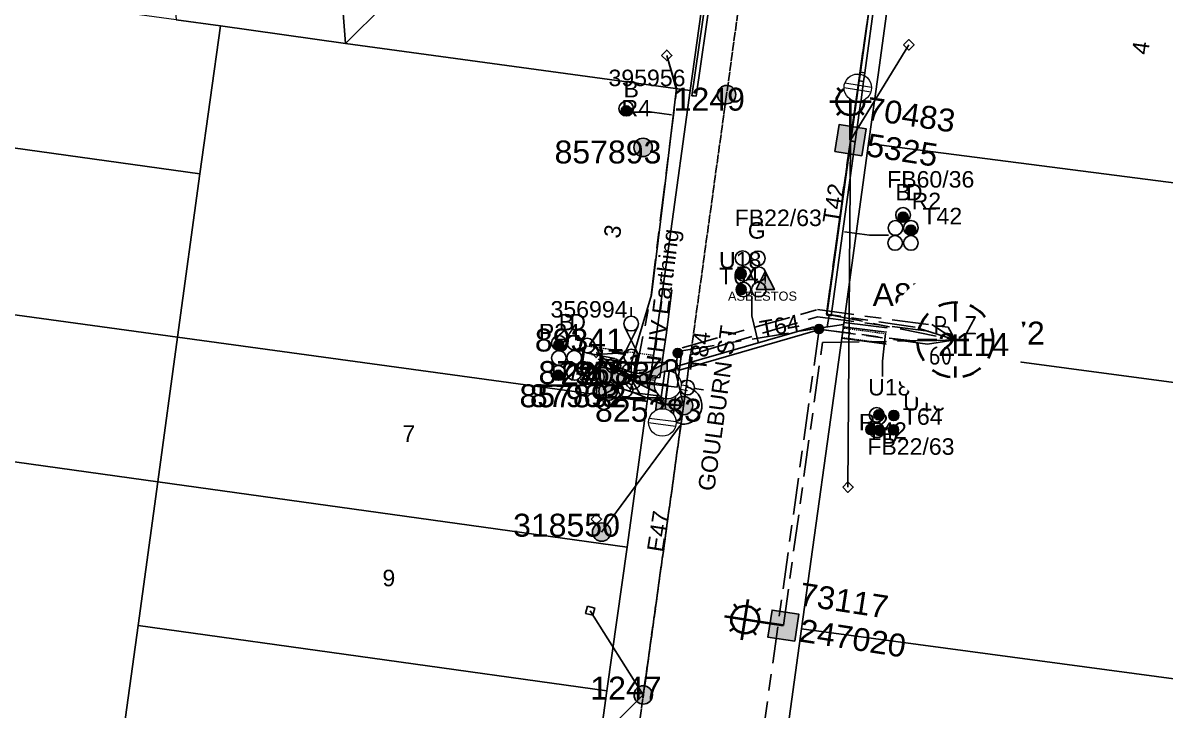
# Model space of a CAD drawing. Header units: metres. Extents: x 307881 to 309377, y 6244646 to 6245709.
# Drawn here: x 308529.6 to 308654.1, y 6245302 to 6245376.9 of the extents above; entities that cross this region are included whole.
import ezdxf
from ezdxf.enums import TextEntityAlignment as Align

# ---------------------------------------------------------------- set-up
doc = ezdxf.new("R2010")
doc.units = ezdxf.units.M
for name, pattern in [('Cable Exist OH', [1, 1, 0]), ('Cable Exist UG', [8.2, 4, -1.2, 1.8, -1.2]), ('Dash', [5, 3, -2]), ('HIDDEN', [0.375, 0.25, -0.125]), ('HIDDEN2', [0.1875, 0.125, -0.0625])]:
    doc.linetypes.add(name, pattern=pattern)
doc.layers.get('0').update_dxf_attribs({"color": 6})
for name, color, linetype in [('_User Miscellaneous7', 7, 'Continuous'), ('Duct_SP_EXT', 7, 'Continuous'), ('Equip_HV_EXT', 7, 'Continuous'), ('Equip_LV_EXT', 7, 'Continuous'), ('Equip_SL_EXT', 7, 'Continuous'), ('Equip_SP_SL_EXT', 7, 'Continuous'), ('Mains_HV_EXT', 7, 'Continuous'), ('Mains_LV_EXT', 7, 'Continuous'), ('Mains_SL_EXT', 7, 'Continuous'), ('Services_SP_EXT', 7, 'Continuous'), ('Sub_SP_EXT', 7, 'Continuous'), ('SupportsOH_SP_TR_HV_LV_SL_EXT', 7, 'Continuous'), ('SupportsUG_SP_LV_EXT', 7, 'Continuous'), ('SupportsUG_SP_LV_SL_EXT', 7, 'Continuous'), ('Trench_SP_EXT', 7, 'Continuous')]:
    doc.layers.add(name, color=color, linetype=linetype)
for name, color, linetype, lineweight in [('Cadastre Buildings_SP_EXT', 9, 'Continuous', 5), ('Cadastre Land Parcels_SP_EXT', 9, 'Continuous', 5), ('Cadastre Other Property_SP_EXT', 9, 'HIDDEN', 5), ('Cadastre Roads_SP_EXT', 9, 'Continuous', 5)]:
    doc.layers.add(name, color=color, linetype=linetype, lineweight=lineweight)
doc.styles.add('COLUMN_LABEL', font='arial.ttf')
doc.styles.add('iecARIAL', font='arial.ttf', dxfattribs={"height": 2})
doc.styles.add('iecNAME', font='times.ttf')
doc.styles.add('IESYMBOL1', font='isocp.shx')
doc.styles.add('POLE_LABEL', font='arial.ttf')
doc.styles.add('SLCP_LABEL', font='arial.ttf', dxfattribs={"height": 3.5})
doc.styles.get("Standard").update_dxf_attribs({"font": 'arial.ttf'})
doc.styles.add('SWITCH_LABEL', font='arial.ttf', dxfattribs={"height": 2.5})
doc.linetypes.add('Cable E UG', pattern='A,6,-0.5,["E",Standard,S=1.7,R=0,X=0.5,Y=-1],-2.9', length=9.4)

# ---------------------------------------------------------------- blocks, each defined once
blk = doc.blocks.new('SUB_PADMOUNT_EXT')
for points in [[(0, 0), (-3.84, 1.92), (-3.84, -1.92)], [(0, 0), (3.84, 1.92), (3.84, -1.92)]]:
    blk.add_hatch(color=256).paths.add_polyline_path(points)
for p, q in [((3.84, 1.92), (-3.84, -1.92)), ((-3.84, 1.92), (3.84, -1.92))]:
    blk.add_line(p, q)
blk.add_lwpolyline([(-3.84, -1.92), (3.84, -1.92), (3.84, 1.92), (-3.84, 1.92)], close=True)
for tag, height, flags, p in [('ASSET_NUM', 2.5, 8, (2, 2)), ('STREET_CODE', 0.2, 9, (1.5, 0)), ('CONSTRUCTED_VOLTAGE', 0.2, 9, (1.5, -0.2)), ('OPERATING_VOLTAGE', 0.2, 9, (1.5, -0.6)), ('ORIENTATION', 0.2, 9, (1.5, -0.8)), ('OWNED_BY', 0.2, 9, (1.5, -1)), ('OPERATED_BY', 0.2, 9, (1.5, -1.2)), ('NO_PHASES', 0.2, 9, (1.5, -0.4)), ('SECONDARY_VOLTAGE', 0.2, 9, (1.5, -1.6)), ('STATE', 0.2, 9, (1.5, -1.8)), ('SUBSTATION_TYPE', 0.2, 9, (1.5, -2.2)), ('MAINTAINED_BY', 0.2, 9, (1.5, -1.4)), ('PARENT', 0.2, 9, (1.5, -2)), ('USAGE', 0.2, 9, (1.5, -2.4)), ('STREETNAME', 0.2, 9, (1.5, -3)), ('SUBURB', 0.2, 9, (1.5, -3.2)), ('Z', 0.2, 1, (1.5, -3.6)), ('LEGEND', 0.2, 9, (1.5, -2.6)), ('LOCATION', 0.2, 9, (1.5, -2.8)), ('NOTES', 0.2, 9, (1.5, -3.4))]:
    blk.add_attdef(tag, text='', height=height, dxfattribs=dict(flags=flags)).set_placement(p, align=Align.MIDDLE_LEFT)
blk = doc.blocks.new('COLUMN_EXT')
blk.add_hatch(color=256).paths.add_polyline_path([(-1.49, 1.48), (-1.49, -1.49), (1.48, -1.49), (1.48, 1.48)])
blk.add_lwpolyline([(-1.49, -1.49), (1.48, -1.49), (1.48, 1.48), (-1.49, 1.48)], close=True)
for tag, height, style, flags, p in [('ASSET_NUM', 2.5, 'COLUMN_LABEL', 8, (2, 2)), ('STRUCTURE_PLANT_NUMBER', 0.2, 'POLE_LABEL', 9, (1.81, 0.03)), ('STREET_CODE', 0.2, 'COLUMN_LABEL', 9, (1.81, -0.2))]:
    blk.add_attdef(tag, text='', height=height, dxfattribs=dict(style=style, flags=flags)).set_placement(p, align=Align.MIDDLE_LEFT)
at = {"flags": 9}
for tag, p in [('COLUMN_TYPE', (1.81, -0.4)), ('OWNED_BY', (1.81, -0.6)), ('STATE', (1.81, -0.8)), ('USAGE', (1.81, -1)), ('LEGEND', (1.81, -1.2)), ('STREETNAME', (1.81, -1.6)), ('SUBURB', (1.81, -1.8)), ('LOCATION', (1.81, -1.4)), ('NOTES', (1.81, -2))]:
    blk.add_attdef(tag, text='', height=0.2, dxfattribs=at).set_placement(p, align=Align.MIDDLE_LEFT)
at = {"flags": 1}
blk.add_attdef('Z', (1.81, -2.35), '', height=0.2, dxfattribs=at)
blk = doc.blocks.new('PILLAR_EXT')
blk.add_hatch(color=256).paths.add_polyline_path([(-2.475, 0.99), (-2.475, -0.99), (2.475, -0.99), (2.475, 0.99)])
blk.add_lwpolyline([(-2.475, -0.99), (2.475, -0.99), (2.475, 0.99), (-2.475, 0.99)], close=True)
at = {"style": 'iecARIAL', "flags": 8}
blk.add_attdef('ASSET_NUM', (1.5, 3.5), '', height=2.5, dxfattribs=at)
for tag, p, flags in [('OWNED_BY', (0, -0.2), 9), ('STATE', (0, -0.4), 9), ('SUPPORT_TYPE', (0, -0.6), 9), ('USAGE', (0, -0.8), 9), ('LEGEND', (0, -1), 9), ('LOCATION', (0, -1.2), 9), ('NOTES', (0, -1.4), 9), ('STREETNAME', (0, -1.8), 9), ('SUBURB', (0, -2), 1), ('PARENT', (0, -1.6), 9)]:
    blk.add_attdef(tag, p, '', height=0.2, dxfattribs=dict(flags=flags))
blk = doc.blocks.new('DUCT_EXT')
blk.add_circle((0, 0.8), 0.8)
at = {"flags": 1}
blk.add_attdef('Z', (0, 0), '', height=0.2, dxfattribs=at)
at = {"flags": 9}
for tag, p in [('DUCT_CODE', (0, 0)), ('XSECT_TYPE', (0, -0.2)), ('STATE', (0, -0.6)), ('FB_REFERENCE', (0, -0.4)), ('NOTES', (0, -0.8))]:
    blk.add_attdef(tag, text='', height=0.2, dxfattribs=at).set_placement(p, align=Align.MIDDLE_LEFT)
blk = doc.blocks.new('SL_LANTERN_EXT')
at = {"lineweight": 40}
for p, q in [((0, 1.97), (0, 6.47)), ((-1.46, 5.68), (-1.06, 5.28)), ((1.46, 5.68), (1.06, 5.28)), ((-2.25, 4.22), (2.25, 4.22)), ((-1.46, 2.76), (-1.06, 3.16)), ((0, 0), (0, 2.72)), ((1.46, 2.76), (1.06, 3.16))]:
    blk.add_line(p, q, dxfattribs=at)
blk.add_circle((0, 4.22), 1.5, dxfattribs=at)
at = {"color": 7, "style": 'iecARIAL', "flags": 8}
blk.add_attdef('ASSET_NUM', (1.5, 1.5), '', height=2.5, dxfattribs=at)
for tag, p, height, flags in [('CONSTRUCTED_VOLTAGE', (0.98, -0.65), 0.2, 9), ('CONTROL_TYPE', (0.98, -0.85), 0.2, 9), ('LANTERN_PURPOSE', (0.98, -1.05), 0.2, 9), ('LANTERN_TYPE', (0.98, -1.25), 0.2, 9), ('LNUMBER', (2.18, -3.25), 2.5, 8), ('OPERATING_VOLTAGE', (0.98, -1.65), 0.2, 9), ('ORIENTATION', (0.98, -1.85), 0.2, 9), ('OWNED_BY', (0.98, -2.05), 0.2, 9), ('STATE', (0.98, -2.25), 0.2, 9), ('NO_PHASES', (0.98, -1.45), 0.2, 9), ('USAGE', (0.98, -2.45), 0.2, 9), ('CEXIST', (0.98, -2.65), 0.2, 9), ('CNEW', (0.98, -2.85), 0.2, 9), ('CNUMBER', (0.98, -3.05), 0.2, 9), ('CREMOVE', (0.98, -3.25), 0.2, 9), ('CREPLACE', (0.98, -3.45), 0.2, 9), ('LKINGHEIGHT', (0.98, -3.65), 0.2, 9), ('LBRACKET', (0.98, -3.85), 0.2, 9), ('LBRACKETVOCAB', (0.98, -4.05), 0.2, 9), ('LCATEGORY', (0.98, -4.25), 0.2, 9), ('LCHARGE1', (0.98, -4.45), 0.2, 9), ('LCHARGE1PERCENT', (0.98, -4.65), 0.2, 9), ('LCHARGE2', (0.98, -4.85), 0.2, 9), ('LCHARGE2PERCENT', (0.98, -5.05), 0.2, 9), ('LCHARGE3', (0.98, -5.25), 0.2, 9), ('LCHARGE3PERCENT', (0.98, -5.45), 0.2, 9), ('LEXIST', (0.98, -5.65), 0.2, 9), ('LLAMP', (0.98, -5.85), 0.2, 9), ('LLAMPVOCAB', (0.98, -6.05), 0.2, 9), ('LMAST', (0.98, -6.25), 0.2, 9), ('LMASTVOCAB', (0.98, -6.45), 0.2, 9), ('LNEW', (0.98, -6.65), 0.2, 9), ('LANTNUMBER', (0.98, -6.85), 0.2, 9), ('LOUTREACH', (0.98, -7.25), 0.2, 9), ('LOUTREACHVOCAB', (0.98, -7.45), 0.2, 9), ('LRATECODE', (0.98, -7.65), 0.2, 9), ('LREMOVE', (0.98, -7.85), 0.2, 9), ('LREPLACE', (0.98, -8.05), 0.2, 9), ('LTYPE', (0.98, -8.25), 0.2, 9), ('LTYPEVOCAB', (0.98, -8.45), 0.2, 9), ('LEGEND', (0.98, -8.65), 0.2, 9), ('LOCATION', (0.98, -8.85), 0.2, 9), ('STREETNAME', (0.98, -9.25), 0.2, 9), ('SUBURB', (0.98, -9.45), 0.2, 1), ('NOTES', (0.98, -9.05), 0.2, 9)]:
    blk.add_attdef(tag, p, '', height=height, dxfattribs=dict(flags=flags))
blk = doc.blocks.new('CCP_EXT')
at = {"flags": 9}
for tag, p in [('STATE', (0, -1.8)), ('LEGEND', (0, -1.4)), ('LIFE_SUPPORT', (0, -1.6)), ('NOTES', (0, -2))]:
    blk.add_attdef(tag, text='', height=0.2, dxfattribs=at).set_placement(p, align=Align.MIDDLE_LEFT)
blk.add_wipeout([(0, 0.57), (0.57, 0), (0, -0.57), (-0.57, 0)])
blk.add_lwpolyline([(-0.57, 0), (0, 0.57), (0.57, 0), (0, -0.57), (-0.57, 0)])
at = {"flags": 1}
blk.add_attdef('Z', (0, 0), '', height=0.2, dxfattribs=at)
at = {"flags": 9}
for tag, p in [('CCP_TYPE', (0, 0)), ('CONSTRUCTED_VOLTAGE', (0, -0.2)), ('OPERATING_VOLTAGE', (0, -0.6)), ('ORIENTATION', (0, -0.8)), ('OWNED_BY', (0, -1)), ('NO_PHASES', (0, -0.4)), ('USAGE', (0, -1.2))]:
    blk.add_attdef(tag, text='', height=0.2, dxfattribs=at).set_placement(p, align=Align.MIDDLE_LEFT)
blk = doc.blocks.new('POLE_EXT')
blk.add_hatch(color=256).paths.add_polyline_path([(-1, 0, 1), (1, 0, 1)])
blk.add_lwpolyline([(-1, 0, 1), (1, 0, 1)], format="xyb", close=True)
for tag, height, flags, p in [('pNumber', 2.5, 8, (-17.84, 2.07)), ('OWNED_BY', 0.2, 9, (1.35, -0.4)), ('SPECIAL_USE', 0.2, 9, (1.35, -0.8)), ('STATE', 0.2, 9, (1.35, -1)), ('PARENT', 0.2, 9, (1.35, -0.6)), ('USAGE', 0.2, 9, (1.35, -1.2)), ('cLV', 0.2, 9, (1.35, -1.4)), ('hDepth', 0.2, 9, (1.35, -1.6)), ('hDia', 0.2, 9, (1.35, -1.8)), ('cHV', 0.2, 9, (1.35, -2)), ('LBRACKET', 0.2, 9, (1.35, -2.2)), ('LExisting', 0.2, 9, (1.35, -2.4)), ('cLinedev', 0.2, 9, (1.35, -3.4)), ('pExisting', 0.2, 9, (1.35, -3.8)), ('LANTNUMBER', 0.2, 9, (1.35, -2.6)), ('LOther', 0.2, 9, (1.35, -2.8)), ('LRemove', 0.2, 9, (1.35, -3)), ('LEGEND', 0.2, 9, (1.35, -3.2)), ('LOCATION', 0.2, 9, (1.35, -3.6)), ('pFooting', 0.2, 9, (1.35, -4.4)), ('pNew', 0.2, 9, (1.35, -4.6)), ('pRelocate', 0.2, 9, (1.35, -5)), ('PFNUMBER', 0.2, 9, (1.35, -4)), ('NEWPFNUMBER', 0.2, 9, (1.35, -4.2)), ('pRemove', 0.2, 9, (1.35, -5.2)), ('pReplace', 0.2, 9, (1.35, -5.4)), ('pStay', 0.2, 9, (1.35, -5.6)), ('pType', 0.2, 9, (1.35, -5.8)), ('cspan', 0.2, 9, (1.35, -6)), ('STREETNAME', 0.2, 9, (1.35, -6.2)), ('SUBURB', 0.2, 9, (1.35, -6.4)), ('OPERATED_BY', 0.2, 9, (1.36, -7.01)), ('NOTES', 0.2, 9, (1.35, -6.6)), ('MAINTAINED_BY', 0.2, 9, (1.36, -6.81))]:
    blk.add_attdef(tag, text='', height=height, dxfattribs=dict(flags=flags)).set_placement(p, align=Align.MIDDLE_LEFT)
at = {"style": 'POLE_LABEL'}
for tag, height, flags, p in [('ASSET_NUM', 2.5, 8, (2, 2)), ('STRUCTURE_PLANT_NUMBER', 0.2, 9, (1.35, 0.03)), ('STREET_CODE', 0.2, 9, (1.35, -0.2))]:
    blk.add_attdef(tag, text='', height=height, dxfattribs=dict(at, flags=flags)).set_placement(p, align=Align.MIDDLE_LEFT)
at = {"flags": 1}
blk.add_attdef('Z', (1.35, -7.33), '', height=0.2, dxfattribs=at)
blk = doc.blocks.new('WARNING_FEATURE_EXT')
h = blk.add_hatch(color=2)
h.dxf.hatch_style = 1
h.paths.add_polyline_path([(0, 1.99), (-0.99, 0), (1, 0)])
at = {"color": 18, "true_color": 0x000000}
blk.add_lwpolyline([(-0.99, 0), (0, 1.99), (1, 0)], close=True, dxfattribs=at)
at = {"color": 18, "true_color": 0x000000, "insert": (0, 0.87), "char_height": 1.5, "attachment_point": 5, "line_spacing_factor": 1.5, "style": 'iecNAME'}
blk.add_mtext_dynamic_manual_height_columns('!', width=1.5, gutter_width=4, heights=[0], dxfattribs=at)
at = {"color": 2, "flags": 1}
for tag, p in [('STATE', (1.19, 2.01)), ('HAZMAT_ID', (1.19, 0.72))]:
    blk.add_attdef(tag, p, '', height=0.8, dxfattribs=at)
at = {"color": 2}
blk.add_attdef('WARNING_TYPE', text='', height=1, dxfattribs=at).set_placement((-4.07, -1.22), (4.88, -1.22), align=Align.ALIGNED)
at = {"color": 2, "flags": 1}
blk.add_attdef('WARNING_DESC', text='', height=0.8, dxfattribs=at).set_placement((1.19, -0.56), align=Align.MIDDLE_CENTER)
blk = doc.blocks.new('LV_UG_LINKS_CLOSED_EXT')
blk.add_wipeout([(-1.06, 1.06), (-1.18, 0.92), (-1.29, 0.76), (-1.37, 0.59), (-1.43, 0.42), (-1.48, 0.23), (-1.49, 0.05), (-1.49, -0.14), (-1.46, -0.33), (-1.41, -0.51), (-1.33, -0.68), (-1.24, -0.84), (-1.12, -0.99), (-0.99, -1.12), (-0.84, -1.24), (-0.68, -1.33), (-0.51, -1.41), (-0.33, -1.46), (-0.14, -1.49), (0.05, -1.49), (0.23, -1.48), (0.42, -1.43), (0.59, -1.37), (0.76, -1.29), (0.92, -1.18), (1.06, -1.06), (1.18, -0.92), (1.29, -0.76), (1.37, -0.59), (1.43, -0.42), (1.48, -0.23), (1.49, -0.05), (1.49, 0.14), (1.46, 0.33), (1.41, 0.51), (1.33, 0.68), (1.24, 0.84), (1.12, 0.99), (0.99, 1.12), (0.84, 1.24), (0.68, 1.33), (0.51, 1.41), (0.33, 1.46), (0.14, 1.49), (-0.05, 1.49), (-0.23, 1.48), (-0.42, 1.43), (-0.59, 1.37), (-0.76, 1.29), (-0.92, 1.18)])
at = {"lineweight": 20}
for p, q in [((-0.25, -1.48), (-0.25, 1.48)), ((0.25, -1.48), (0.25, 1.48))]:
    blk.add_line(p, q, dxfattribs=at)
blk.add_circle((0, 0), 1.5, dxfattribs=at)
at = {"flags": 9}
for tag, p in [('ACTUAL_STATUS', (0, 0)), ('CONSTRUCTED_VOLTAGE', (0, -0.2)), ('OPERATING_VOLTAGE', (0, -0.6)), ('ORIENTATION', (0, -0.8)), ('STATE', (0, -1)), ('SWITCH_TYPE', (0, -1.2)), ('NO_PHASES', (0, -0.4)), ('USAGE', (0, -1.4)), ('NOTES', (0, -1.6))]:
    blk.add_attdef(tag, text='', height=0.2, dxfattribs=at).set_placement(p, align=Align.MIDDLE_LEFT)
at = {"flags": 1}
blk.add_attdef('Z', (0, 0), '', height=0.2, dxfattribs=at)
blk = doc.blocks.new('LV_UG_DFUSE_CLOSED_EXT')
for points in [[(1, 0), (0, 0)], [(5.04, 0.73), (2.16, -0.72)], [(5.05, -0.71), (2.16, 0.72)], [(6.2, 0.01), (7.2, 0.01)]]:
    blk.add_lwpolyline(points)
for centre in [(1.8, 0), (5.4, 0.01)]:
    blk.add_circle(centre, 0.8)
at = {"flags": 9}
for tag, p in [('ACTUAL_STATUS', (0, 0)), ('CONSTRUCTED_VOLTAGE', (0, -0.2)), ('OPERATING_VOLTAGE', (0, -0.6)), ('ORIENTATION', (0, -0.8)), ('STATE', (0, -1)), ('SWITCH_TYPE', (0, -1.2)), ('NO_PHASES', (0, -0.4)), ('USAGE', (0, -1.4)), ('NOTES', (0, -1.6))]:
    blk.add_attdef(tag, text='', height=0.2, dxfattribs=at).set_placement(p, align=Align.MIDDLE_LEFT)
at = {"flags": 1}
blk.add_attdef('Z', (0, 0), '', height=0.2, dxfattribs=at)
blk = doc.blocks.new('LV_UG_LINKS_OPEN_EXT')
at = {"lineweight": 20}
for p, q in [((-0.25, 1.47), (-0.25, 2.22)), ((0.25, 1.47), (0.25, 2.22)), ((-0.25, -1.47), (-0.25, -2.22)), ((0.25, -1.47), (0.25, -2.22))]:
    blk.add_line(p, q, dxfattribs=at)
at = {"flags": 9}
for tag, p in [('ACTUAL_STATUS', (0, 0)), ('CONSTRUCTED_VOLTAGE', (0, -0.2)), ('OPERATING_VOLTAGE', (0, -0.6)), ('ORIENTATION', (0, -0.8)), ('STATE', (0, -1)), ('SWITCH_TYPE', (0, -1.2)), ('NO_PHASES', (0, -0.4)), ('USAGE', (0, -1.4)), ('NOTES', (0, -1.6))]:
    blk.add_attdef(tag, text='', height=0.2, dxfattribs=at).set_placement(p, align=Align.MIDDLE_LEFT)
at = {"flags": 1}
blk.add_attdef('Z', (0, 0), '', height=0.2, dxfattribs=at)
blk.add_wipeout([(-0.25, 1.47), (-0.43, 1.43), (-0.61, 1.36), (-0.77, 1.28), (-0.93, 1.17), (-1.07, 1.05), (-1.19, 0.9), (-1.29, 0.75), (-1.38, 0.58), (-1.44, 0.4), (-1.48, 0.22), (-1.49, 0.03), (-1.49, -0.16), (-1.45, -0.34), (-1.4, -0.52), (-1.32, -0.69), (-1.23, -0.85), (-1.11, -1), (-0.98, -1.13), (-0.83, -1.24), (-0.66, -1.34), (-0.49, -1.41), (-0.31, -1.46), (-0.13, -1.49), (0.06, -1.49), (0.25, -1.47), (0.43, -1.43), (0.61, -1.36), (0.77, -1.28), (0.93, -1.17), (1.07, -1.05), (1.19, -0.9), (1.29, -0.75), (1.38, -0.58), (1.44, -0.4), (1.48, -0.22), (1.49, -0.03), (1.49, 0.16), (1.45, 0.34), (1.4, 0.52), (1.32, 0.69), (1.23, 0.85), (1.11, 1), (0.98, 1.13), (0.83, 1.24), (0.66, 1.34), (0.49, 1.41), (0.31, 1.46), (0.13, 1.49), (-0.06, 1.49)])
at = {"lineweight": 20}
blk.add_lwpolyline([(0, -1.49, 1), (0, 1.49, 1)], format="xyb", close=True, dxfattribs=at)
blk = doc.blocks.new('SWG_HOLEC_SU_EXT')
blk.add_line((1.8, -2), (5.8, -2))
for points in [[(1, 0), (0, 0)], [(6.6, 0), (7.6, 0)]]:
    blk.add_lwpolyline(points)
for points in [[(1.8, -0.8, 1), (1.8, 0.8, 1)], [(5.8, -0.8, 1), (5.8, 0.8, 1)]]:
    blk.add_lwpolyline(points, format="xyb", close=True)
at = {"style": 'SWITCH_LABEL', "flags": 8}
blk.add_attdef('ASSET_NUM', text='', height=2.5, rotation=179.9544, dxfattribs=at).set_placement((-2.4, 0), align=Align.MIDDLE_LEFT)
at = {"flags": 1}
blk.add_attdef('Z', (0, 0), '', height=0.2, dxfattribs=at)
at = {"flags": 9}
for tag, p in [('ACTUAL_STATUS', (0, -0.4)), ('CONSTRUCTED_VOLTAGE', (0, -0.6)), ('OPERATING_VOLTAGE', (0, -1)), ('ORIENTATION', (0, -1.2)), ('NO_PHASES', (0, -0.8)), ('OWNED_BY', (0, -1.4)), ('STATE', (0, -1.8)), ('SWITCH_TYPE', (0, -2)), ('PARENT', (0, -1.6)), ('USAGE', (0, -2.2)), ('LOCATION', (0, -2.4)), ('STREETNAME', (0, -2.6)), ('SUBURB', (0, -2.8)), ('NOTES', (0, -3))]:
    blk.add_attdef(tag, text='', height=0.2, dxfattribs=at).set_placement(p, align=Align.MIDDLE_LEFT)
at = {"style": 'SWITCH_LABEL', "flags": 9}
blk.add_attdef('STREET_CODE', text='', height=0.2, dxfattribs=at).set_placement((0, -0.2), align=Align.MIDDLE_LEFT)
blk = doc.blocks.new('CABLE_LARGE_EXT')
h = blk.add_hatch(color=256)
edge = h.paths.add_edge_path()
edge.add_arc((0, 0.55), 0.55, 0, 360)
blk.add_circle((0, 0.55), 0.55)
at = {"flags": 1}
blk.add_attdef('Z', (0, 0), '', height=0.2, dxfattribs=at)
at = {"flags": 9}
for tag, p in [('COND_CODE', (0, 0)), ('STATE', (0, -0.4)), ('XSECT_SIZE', (0, -0.6)), ('FB_REFERENCE', (0, -0.2)), ('NOTES', (0, -0.8))]:
    blk.add_attdef(tag, text='', height=0.2, dxfattribs=at).set_placement(p, align=Align.MIDDLE_LEFT)
blk = doc.blocks.new('SLCP_ZELL_EXT')
blk.add_wipeout([(-0.24, 7.5), (-0.71, 7.47), (-1.17, 7.41), (-1.64, 7.32), (-2.09, 7.21), (-2.54, 7.06), (-2.98, 6.89), (-3.41, 6.69), (-3.82, 6.46), (-4.22, 6.21), (-4.6, 5.93), (-4.96, 5.63), (-5.31, 5.31), (-5.63, 4.96), (-5.93, 4.6), (-6.21, 4.22), (-6.46, 3.82), (-6.69, 3.41), (-6.89, 2.98), (-7.06, 2.54), (-7.21, 2.09), (-7.32, 1.64), (-7.41, 1.17), (-7.47, 0.71), (-7.5, 0.24), (-7.5, -0.24), (-7.47, -0.71), (-7.41, -1.17), (-7.32, -1.64), (-7.21, -2.09), (-7.06, -2.54), (-6.89, -2.98), (-6.69, -3.41), (-6.46, -3.82), (-6.21, -4.22), (-5.93, -4.6), (-5.63, -4.96), (-5.31, -5.31), (-4.96, -5.63), (-4.6, -5.93), (-4.22, -6.21), (-3.82, -6.46), (-3.41, -6.69), (-2.98, -6.89), (-2.54, -7.06), (-2.09, -7.21), (-1.64, -7.32), (-1.17, -7.41), (-0.71, -7.47), (-0.24, -7.5), (0.24, -7.5), (0.71, -7.47), (1.17, -7.41), (1.64, -7.32), (2.09, -7.21), (2.54, -7.06), (2.98, -6.89), (3.41, -6.69), (3.82, -6.46), (4.22, -6.21), (4.6, -5.93), (4.96, -5.63), (5.31, -5.31), (5.63, -4.96), (5.93, -4.6), (6.21, -4.22), (6.46, -3.82), (6.69, -3.41), (6.89, -2.98), (7.06, -2.54), (7.21, -2.09), (7.32, -1.64), (7.41, -1.17), (7.47, -0.71), (7.5, -0.24), (7.5, 0.24), (7.47, 0.71), (7.41, 1.17), (7.32, 1.64), (7.21, 2.09), (7.06, 2.54), (6.89, 2.98), (6.69, 3.41), (6.46, 3.82), (6.21, 4.22), (5.93, 4.6), (5.63, 4.96), (5.31, 5.31), (4.96, 5.63), (4.6, 5.93), (4.22, 6.21), (3.82, 6.46), (3.41, 6.69), (2.98, 6.89), (2.54, 7.06), (2.09, 7.21), (1.64, 7.32), (1.17, 7.41), (0.71, 7.47), (0.24, 7.5)])
at = {"linetype": 'Dash', "lineweight": 40, "ltscale": 0.7}
for p, q in [((0, 4.11), (0, -4.11)), ((-4.11, 0), (4.11, 0))]:
    blk.add_line(p, q, dxfattribs=at)
blk.add_circle((0, 0), 4.11, dxfattribs=at)
at = {"lineweight": 40, "style": 'IESYMBOL1'}
for s, p in [('P', (-1.6, 0)), ('Z', (1.7, 0)), ('60', (-1.61, -3.31))]:
    blk.add_text(s, height=2, dxfattribs=at).set_placement(p, align=Align.BOTTOM_CENTER)
at = {"style": 'SLCP_LABEL'}
for tag, height, flags, p in [('ASSET_NUM', 2.5, 8, (2, 2)), ('STREET_CODE', 0.2, 9, (0, -0.2))]:
    blk.add_attdef(tag, text='', height=height, dxfattribs=dict(at, flags=flags)).set_placement(p, align=Align.MIDDLE_LEFT)
at = {"flags": 1}
blk.add_attdef('Z', (0, 0), '', height=0.2, dxfattribs=at)
at = {"flags": 9}
for tag, p in [('CONSTRUCTED_VOLTAGE', (0, -0.4)), ('CONTROL_TYPE', (0, -0.6)), ('OPERATING_VOLTAGE', (0, -1)), ('ORIENTATION', (0, -1.2)), ('NO_PHASES', (0, -0.8)), ('OWNED_BY', (0, -1.4)), ('STATE', (0, -2)), ('USAGE', (0, -1.6)), ('LOCATION', (0, -1.8)), ('NOTES', (0, -2.2))]:
    blk.add_attdef(tag, text='', height=0.2, dxfattribs=at).set_placement(p, align=Align.MIDDLE_LEFT)
blk = doc.blocks.new('CONNECTOR_NODE_EXT')
h = blk.add_hatch(color=256)
edge = h.paths.add_edge_path()
edge.add_arc((0, 0), 0.5, 0, 360)
blk.add_circle((0, 0), 0.5)
at = {"flags": 1}
blk.add_attdef('Z', (0, 0), '', height=0.2, dxfattribs=at)
at = {"flags": 9}
for tag, p in [('CONNECTOR_TYPE', (0, 0)), ('CONSTRUCTED_VOLTAGE', (0, -0.2)), ('OPERATING_VOLTAGE', (0, -0.6)), ('ORIENTATION', (0, -0.8)), ('SUBTYPE', (0, -1)), ('NO_PHASES', (0, -0.4)), ('USAGE', (0, -1.2)), ('NOTES', (0, -1.4))]:
    blk.add_attdef(tag, text='', height=0.2, dxfattribs=at).set_placement(p, align=Align.MIDDLE_LEFT)

msp = doc.modelspace()

# ---------------------------------------------------------------- linework, layer by layer
at = {"layer": '_User Miscellaneous7'}
for points in [[(308596.06, 6245367.18), (308598.2, 6245367.18), (308600.31, 6245366.89)], [(308623.95, 6245353.76), (308621.89, 6245353.76), (308619.17, 6245354.15)], [(308609.06, 6245347.13), (308609.06, 6245344.97), (308609.75, 6245342.11)], [(308623.28, 6245338.37), (308623.28, 6245340.02), (308623.61, 6245343.03)], [(308590.61, 6245339.35), (308592.76, 6245339.35), (308599.23, 6245338.27)]]:
    msp.add_lwpolyline(points, dxfattribs=at)
at = {"layer": 'Cadastre Buildings_SP_EXT', "linetype": 'Continuous'}
for points in [[(308551.13, 6245376.59), (308546.29, 6245377.26), (308527.66, 6245379.82), (308525.88, 6245403.98), (308506.84, 6245402.48), (308502.06, 6245398), (308500.13, 6245383.6), (308497.98, 6245367.55), (308548.9, 6245360.47), (308551.13, 6245376.59)], [(308544.29, 6245326.88), (308493.49, 6245333.96), (308491.38, 6245318.27), (308488.98, 6245300.37), (308539.68, 6245293.31), (308542.15, 6245311.21), (308544.29, 6245326.88)], [(308663.44, 6245304.26), (308614.48, 6245310.83), (308607.99, 6245263.75), (308626.27, 6245261.22), (308642.27, 6245259.02), (308656.9, 6245257), (308659.07, 6245272.61), (308661.3, 6245288.75), (308663.44, 6245304.26)]]:
    msp.add_lwpolyline(points, close=True, dxfattribs=at)
at = {"layer": 'Cadastre Land Parcels_SP_EXT', "linetype": 'Continuous'}
for points in [[(308581.75, 6245391.59), (308580.01, 6245414.94), (308561.78, 6245413.41), (308564.78, 6245374.69), (308581.75, 6245391.59)], [(308561.78, 6245413.41), (308543.57, 6245411.91), (308546.29, 6245377.26), (308551.13, 6245376.6), (308564.78, 6245374.69), (308561.78, 6245413.41)], [(308604.99, 6245388.55), (308581.75, 6245391.59), (308564.78, 6245374.69), (308602.34, 6245369.55), (308604.99, 6245388.55)], [(308671.37, 6245361.54), (308671.8, 6245364.52), (308673.32, 6245375.52), (308673.82, 6245379.12), (308659.01, 6245381.11), (308647.77, 6245382.69), (308637.34, 6245384.19), (308624.81, 6245385.94), (308622.81, 6245371.27), (308621.78, 6245363.78), (308670.81, 6245357.45), (308671.37, 6245361.54)], [(308600.11, 6245353.4), (308602.34, 6245369.56), (308564.78, 6245374.69), (308551.13, 6245376.59), (308548.9, 6245360.47), (308546.46, 6245342.65), (308597.65, 6245335.64), (308600.11, 6245353.4)], [(308548.9, 6245360.47), (308497.98, 6245367.54), (308495.58, 6245349.61), (308546.46, 6245342.65), (308548.9, 6245360.47)], [(308546.46, 6245342.65), (308495.58, 6245349.61), (308493.49, 6245333.96), (308544.29, 6245326.88), (308546.46, 6245342.65)], [(308595.46, 6245319.74), (308597.65, 6245335.64), (308546.46, 6245342.65), (308544.29, 6245326.88), (308595.46, 6245319.74)], [(308593.26, 6245304.09), (308595.46, 6245319.74), (308544.29, 6245326.88), (308542.15, 6245311.21), (308593.26, 6245304.09)], [(308593.26, 6245304.09), (308542.15, 6245311.21), (308539.68, 6245293.31), (308590.8, 6245286.23), (308593.26, 6245304.09)]]:
    msp.add_lwpolyline(points, close=True, dxfattribs=at)
at = {"layer": 'Duct_SP_EXT'}
for p, q in [((308602.52, 6245368.98), (308604.87, 6245385.46)), ((308603, 6245368.92), (308605.35, 6245385.4)), ((308602.52, 6245368.98), (308602.76, 6245368.95)), ((308603, 6245368.92), (308602.76, 6245368.95)), ((308617.24, 6245345.05), (308619.86, 6245364.04)), ((308617.71, 6245344.98), (308620.33, 6245363.98)), ((308619.85, 6245364.01), (308620.09, 6245363.98)), ((308619.86, 6245364.04), (308620.1, 6245364.01)), ((308620.33, 6245363.95), (308620.09, 6245363.98)), ((308620.33, 6245363.98), (308620.1, 6245364.01)), ((308617.24, 6245345.05), (308617.47, 6245345.01)), ((308617.71, 6245344.98), (308617.47, 6245345.01)), ((308615.81, 6245343.79), (308615.88, 6245343.56)), ((308615.95, 6245343.33), (308615.88, 6245343.56)), ((308619.02, 6245343.76), (308619.05, 6245344)), ((308629.63, 6245342.46), (308619.02, 6245343.76)), ((308619.08, 6245344.24), (308619.05, 6245344)), ((308629.69, 6245342.94), (308619.08, 6245344.24)), ((308629.63, 6245342.46), (308629.66, 6245342.7)), ((308629.69, 6245342.94), (308629.66, 6245342.7))]:
    msp.add_line(p, q, dxfattribs=at)
at = {"layer": 'Mains_HV_EXT', "linetype": 'Cable E UG'}
msp.add_lwpolyline([(308599.74, 6245343.12), (308600.34, 6245347.82)], dxfattribs=at)
at = {"layer": 'Mains_HV_EXT', "linetype": 'Cable Exist UG'}
msp.add_lwpolyline([(308616.38, 6245343.53), (308605.89, 6245267.85)], dxfattribs=at)
at = {"layer": 'Mains_HV_EXT', "linetype": 'Continuous'}
msp.add_lwpolyline([(308599.61, 6245335.26, 0.392663), (308601.34, 6245333.22)], format="xyb", dxfattribs=at)
at = {"layer": 'Mains_LV_EXT', "linetype": 'Continuous'}
msp.add_lwpolyline([(308601.89, 6245337.22, -0.974737), (308601.33, 6245333.16)], format="xyb", dxfattribs=at)
at = {"layer": 'Mains_LV_EXT', "linetype": 'Cable Exist OH'}
msp.add_lwpolyline([(308592.21, 6245267.37), (308597.22, 6245303.63)], dxfattribs=at)
at = {"layer": 'Services_SP_EXT'}
msp.add_lwpolyline([(308597.22, 6245303.63), (308589.15, 6245295.55)], dxfattribs=at)
at = {"layer": 'Trench_SP_EXT', "linetype": 'Cable Exist UG'}
for points in [[(308632.16, 6245348.09), (308631.67, 6245342.5), (308631.22, 6245337.5)], [(308617.47, 6245345.01), (308617.28, 6245343.76)], [(308615.88, 6245343.56), (308619.05, 6245344.01)], [(308629.66, 6245342.7), (308631.67, 6245342.5)], [(308599.84, 6245339.07), (308599.33, 6245335.41), (308601.61, 6245335.18)], [(308600.97, 6245339.25), (308599.82, 6245338.93)], [(308596.3, 6245336.58), (308591.64, 6245338.04)], [(308596.3, 6245336.58), (308599.44, 6245336.18)]]:
    msp.add_lwpolyline(points, dxfattribs=at)

# ---------------------------------------------------------------- block references
at = {"layer": '_User Miscellaneous7'}
for name, p in [('DUCT_EXT', (308595.36, 6245366.77)), ('CABLE_LARGE_EXT', (308595.36, 6245366.77)), ('DUCT_EXT', (308625.54, 6245355.18)), ('CABLE_LARGE_EXT', (308625.54, 6245355.18)), ('DUCT_EXT', (308624.71, 6245353.76)), ('DUCT_EXT', (308626.39, 6245353.77)), ('CABLE_LARGE_EXT', (308626.39, 6245353.77)), ('DUCT_EXT', (308624.67, 6245352.12)), ('DUCT_EXT', (308626.39, 6245352.12)), ('DUCT_EXT', (308588.02, 6245341.22)), ('CABLE_LARGE_EXT', (308588.02, 6245341.22)), ('DUCT_EXT', (308589.71, 6245341.25)), ('DUCT_EXT', (308588.02, 6245339.58)), ('DUCT_EXT', (308589.7, 6245339.6)), ('DUCT_EXT', (308587.97, 6245337.94)), ('DUCT_EXT', (308589.7, 6245337.94)), ('CABLE_LARGE_EXT', (308587.97, 6245337.94))]:
    msp.add_blockref(name, p, dxfattribs=at)
for name, p, rotation in [('DUCT_EXT', (308607.25, 6245351.26), 270.0115510906281), ('DUCT_EXT', (308608.91, 6245351.24), 270.0115510906281), ('DUCT_EXT', (308607.34, 6245349.56), 270.0115510906281), ('CABLE_LARGE_EXT', (308607.34, 6245349.56), 270.0115510906281), ('DUCT_EXT', (308608.98, 6245349.52), 270.0115510906281), ('DUCT_EXT', (308607.34, 6245347.84), 270.0115510906281), ('CABLE_LARGE_EXT', (308607.34, 6245347.84), 270.0115510906281), ('DUCT_EXT', (308609.01, 6245347.83), 270.0115510906281), ('DUCT_EXT', (308623.46, 6245334.17), 90.06797200407051), ('CABLE_LARGE_EXT', (308623.46, 6245334.17), 90.0000000000002), ('CABLE_LARGE_EXT', (308625.08, 6245334.1), 90.0000000000002), ('CABLE_LARGE_EXT', (308622.58, 6245332.57), 90.0000000000002), ('DUCT_EXT', (308623.48, 6245332.49), 90.06797200407051), ('CABLE_LARGE_EXT', (308623.48, 6245332.49), 90.0000000000002), ('CABLE_LARGE_EXT', (308625.05, 6245332.54), 90.0000000000002)]:
    msp.add_blockref(name, p, dxfattribs=dict(at, rotation=rotation))
ref = msp.add_blockref('WARNING_FEATURE_EXT', (308610.51, 6245347.83), dxfattribs=at)
ref.add_attrib('WARNING_TYPE', 'ASBESTOS', (308606.45, 6245346.62), dxfattribs={"layer": '0', "color": 2, "height": 1})
at = {"layer": 'Equip_HV_EXT'}
msp.add_blockref('CONNECTOR_NODE_EXT', (308616.38, 6245343.53), dxfattribs=at)
at = {"layer": 'Equip_LV_EXT'}
for p, rotation in [((308595.91, 6245338.72), 90.0000000000002), ((308596.66, 6245337.87), 352.2216780936446)]:
    msp.add_blockref('LV_UG_DFUSE_CLOSED_EXT', p, dxfattribs=dict(at, rotation=rotation))
for name, p in [('LV_UG_DFUSE_CLOSED_EXT', (308630.81, 6245343.25)), ('LV_UG_DFUSE_CLOSED_EXT', (308631.22, 6245343.34)), ('CONNECTOR_NODE_EXT', (308600.98, 6245340.92))]:
    msp.add_blockref(name, p, dxfattribs=at)
at = {"layer": 'Equip_SP_SL_EXT'}
ref = msp.add_blockref('SL_LANTERN_EXT', (308619.8, 6245364.14), dxfattribs=at)
ref.add_attrib('ASSET_NUM', '70483', dxfattribs={"layer": '0', "height": 2.5, "rotation": 351.517, "style": 'iecARIAL'}).set_placement((308621.3, 6245365.64), align=Align.BOTTOM_LEFT)
ref = msp.add_blockref('SL_LANTERN_EXT', (308612.49, 6245311.19), dxfattribs=dict(at, rotation=81.07161815169458))
ref.add_attrib('ASSET_NUM', '73117', dxfattribs={"layer": '0', "height": 2.5, "rotation": 351.2361, "style": 'iecARIAL'}).set_placement((308613.99, 6245312.69), align=Align.BOTTOM_LEFT)
at = {"layer": 'Services_SP_EXT'}
msp.add_blockref('CCP_EXT', (308619.53, 6245326.29), dxfattribs=at)
at = {"layer": 'Sub_SP_EXT'}
ref = msp.add_blockref('SUB_PADMOUNT_EXT', (308631.22, 6245342.34), dxfattribs=at)
ref.add_attrib('ASSET_NUM', '5272', dxfattribs={"layer": '0', "height": 2.5}).set_placement((308633.22, 6245343.09), align=Align.MIDDLE_LEFT)
ref = msp.add_blockref('SUB_PADMOUNT_EXT', (308595.97, 6245337.96), dxfattribs=at)
ref.add_attrib('ASSET_NUM', '29083', dxfattribs={"layer": '0', "height": 2.5}).set_placement((308597.97, 6245338.71), align=Align.MIDDLE_RIGHT)
at = {"layer": 'SupportsOH_SP_TR_HV_LV_SL_EXT'}
ref = msp.add_blockref('POLE_EXT', (308606.3, 6245369.1), dxfattribs=at)
ref.add_attrib('ASSET_NUM', '1249', dxfattribs={"layer": '0', "height": 2.5, "rotation": 0.0283, "style": 'POLE_LABEL'}).set_placement((308608.3, 6245369.85), align=Align.TOP_RIGHT)
ref = msp.add_blockref('POLE_EXT', (308597.2, 6245363.34), dxfattribs=at)
ref.add_attrib('ASSET_NUM', '857893', dxfattribs={"layer": '0', "height": 2.5, "style": 'POLE_LABEL'}).set_placement((308599.2, 6245364.09), align=Align.TOP_RIGHT)
ref = msp.add_blockref('POLE_EXT', (308593.38, 6245336.75), dxfattribs=at)
ref.add_attrib('ASSET_NUM', '857892', dxfattribs={"layer": '0', "height": 2.5, "style": 'POLE_LABEL'}).set_placement((308595.38, 6245337.5), align=Align.TOP_RIGHT)
ref = msp.add_blockref('POLE_EXT', (308601.61, 6245335.18), dxfattribs=at)
ref.add_attrib('ASSET_NUM', '825383', dxfattribs={"layer": '0', "height": 2.5, "rotation": 0.0649, "style": 'POLE_LABEL'}).set_placement((308603.61, 6245335.93), align=Align.TOP_RIGHT)
ref = msp.add_blockref('POLE_EXT', (308597.22, 6245303.63), dxfattribs=at)
ref.add_attrib('ASSET_NUM', '1247', dxfattribs={"layer": '0', "height": 2.5, "rotation": 0.0482, "style": 'POLE_LABEL'}).set_placement((308599.22, 6245304.38), align=Align.MIDDLE_RIGHT)
at = {"layer": 'SupportsUG_SP_LV_EXT'}
ref = msp.add_blockref('PILLAR_EXT', (308599.63, 6245335.36), dxfattribs=dict(at, rotation=83.27417816166196))
ref.add_attrib('ASSET_NUM', '117172', dxfattribs={"layer": '0', "height": 2.5, "rotation": 351.9416, "style": 'iecARIAL'}).set_placement((308601.13, 6245338.86), align=Align.MIDDLE_RIGHT)
at = {"layer": 'SupportsUG_SP_LV_SL_EXT'}
ref = msp.add_blockref('COLUMN_EXT', (308619.8, 6245364.14), dxfattribs=dict(at, rotation=81.10863304417356))
ref.add_attrib('ASSET_NUM', '5325', dxfattribs={"layer": '0', "height": 2.5, "rotation": 351.0721, "style": 'COLUMN_LABEL'}).set_placement((308621.8, 6245364.89), align=Align.TOP_LEFT)
ref = msp.add_blockref('COLUMN_EXT', (308612.49, 6245311.19), dxfattribs=dict(at, rotation=81.07161815169458))
ref.add_attrib('ASSET_NUM', '247020', dxfattribs={"layer": '0', "height": 2.5, "rotation": 351.2361, "style": 'COLUMN_LABEL'}).set_placement((308614.49, 6245311.94), align=Align.TOP_LEFT)

# ---------------------------------------------------------------- texts
at = {"layer": '_User Miscellaneous7'}
for s, p in [('395956', (308593.43, 6245370.02)), ('B', (308595.07, 6245368.79)), ('R4', (308594.85, 6245366.72)), ('FB60/36', (308623.8, 6245358.96)), ('B', (308624.7, 6245357.56)), ('D', (308625.85, 6245357.56)), ('R2', (308626.47, 6245356.6)), ('FB22/63', (308607.18, 6245354.76)), ('T42', (308627.65, 6245354.95)), ('G', (308608.61, 6245353.39)), ('U18', (308605.48, 6245350.14)), ('T64', (308605.48, 6245348.42)), ('356994', (308587.11, 6245344.78)), ('B', (308588.01, 6245343.39)), ('D', (308589.16, 6245343.38)), ('P24', (308585.84, 6245342.3)), ('U18', (308621.73, 6245336.29)), ('U18', (308625.54, 6245334.64)), ('T64', (308625.51, 6245333.09)), ('R2', (308620.72, 6245332.47)), ('T42', (308621.61, 6245331.56)), ('D', (308623.19, 6245331.02)), ('FB22/63', (308621.64, 6245329.82))]:
    msp.add_text(s, height=1.8, dxfattribs=at).set_placement(p)
for s, rotation, p in [('T42', 81.0694, (308618.53, 6245354.96)), ('HV Earthing', 82.7011, (308599.42, 6245340.88)), ('T64', 10.2153, (308610.11, 6245342.61)), ('E47', 81.0055, (308599.38, 6245319.12))]:
    msp.add_text(s, height=1.8, rotation=rotation, dxfattribs=at).set_placement(p)
at = {"layer": 'Cadastre Land Parcels_SP_EXT'}
for s, rotation, p in [('4', 82.2201, (308652.24, 6245373.38)), ('3', 79.207, (308594.63, 6245353.33))]:
    msp.add_text(s, height=1.8, rotation=rotation, dxfattribs=at).set_placement(p)
for s, p in [('7', (308570.96, 6245331.23)), ('9', (308568.79, 6245315.48))]:
    msp.add_text(s, height=1.8, dxfattribs=at).set_placement(p)
at = {"layer": 'Cadastre Roads_SP_EXT'}
msp.add_text('GOULBURN ST', height=1.8, rotation=82.1338, dxfattribs=at).set_placement((308604.95, 6245325.78))

# ---------------------------------------------------------------- next in the draw order: block references
at = {"layer": 'Services_SP_EXT'}
for p in [(308626.17, 6245374.52), (308599.77, 6245373.38), (308592.08, 6245340.99), (308633.72, 6245340.68), (308619.53, 6245326.29), (308592.1, 6245322.81)]:
    msp.add_blockref('CCP_EXT', p, dxfattribs=at)
at = {"layer": 'Services_SP_EXT', "rotation": 300.2520525776029}
msp.add_blockref('CCP_EXT', (308591.43, 6245312.81), dxfattribs=at)

# ---------------------------------------------------------------- next in the draw order: linework, layer by layer
at = {"layer": 'Services_SP_EXT'}
msp.add_lwpolyline([(308619.53, 6245326.29), (308619.8, 6245364.14)], dxfattribs=at)

# ---------------------------------------------------------------- next in the draw order: block references
for p in [(308626.17, 6245374.52), (308599.77, 6245373.38), (308592.08, 6245340.99), (308633.72, 6245340.68), (308592.1, 6245322.81)]:
    msp.add_blockref('CCP_EXT', p, dxfattribs=at)
at = {"layer": 'Services_SP_EXT', "rotation": 300.2520525776029}
msp.add_blockref('CCP_EXT', (308591.43, 6245312.81), dxfattribs=at)

# ---------------------------------------------------------------- next in the draw order: linework, layer by layer
at = {"layer": 'Cadastre Buildings_SP_EXT', "linetype": 'Continuous'}
for points in [[(308670.81, 6245357.45), (308621.78, 6245363.78), (308618.85, 6245342.54), (308667.84, 6245335.99), (308669.79, 6245349.21), (308670.81, 6245357.45)], [(308667.84, 6245335.99), (308618.85, 6245342.54), (308614.48, 6245310.83), (308663.44, 6245304.26), (308665.64, 6245319.79), (308667.84, 6245335.99)]]:
    msp.add_lwpolyline(points, close=True, dxfattribs=at)
at = {"layer": 'Cadastre Other Property_SP_EXT', "linetype": 'HIDDEN2'}
for points in [[(308618.85, 6245342.63), (308633.19, 6245340.71), (308633.57, 6245343.43), (308629.04, 6245344.04), (308628.8, 6245342.31), (308618.98, 6245343.62), (308618.85, 6245342.63)], [(308597.65, 6245335.67), (308598.33, 6245340.65), (308590.86, 6245341.68), (308590.18, 6245336.66), (308597.65, 6245335.67)]]:
    msp.add_lwpolyline(points, close=True, dxfattribs=at)
at = {"layer": 'Cadastre Roads_SP_EXT', "linetype": 'Continuous'}
msp.add_lwpolyline([(308624.81, 6245385.94), (308629.04, 6245414.84), (308617.42, 6245411.14), (308607.69, 6245408.05), (308604.99, 6245388.55), (308602.34, 6245369.55), (308600.11, 6245353.4), (308597.65, 6245335.64), (308595.46, 6245319.74), (308593.26, 6245304.09), (308590.8, 6245286.23), (308588.25, 6245267.83), (308584.72, 6245242.17), (308583.68, 6245234.67), (308594.04, 6245233.99), (308603.77, 6245233.35), (308607.99, 6245263.75), (308614.48, 6245310.83), (308618.85, 6245342.54), (308621.78, 6245363.78), (308622.81, 6245371.27), (308624.81, 6245385.94)], close=True, dxfattribs=at)
at = {"layer": 'Mains_LV_EXT', "linetype": 'Cable Exist OH'}
msp.add_lwpolyline([(308600.73, 6245420.64), (308611.75, 6245408.63), (308606.3, 6245369.1)], dxfattribs=at)
at = {"layer": 'Services_SP_EXT'}
for points in [[(308633.72, 6245340.68), (308631.22, 6245342.34)], [(308595.97, 6245337.96), (308592.08, 6245340.99)], [(308597.22, 6245303.63), (308591.43, 6245312.81)]]:
    msp.add_lwpolyline(points, dxfattribs=at)
at = {"layer": 'Trench_SP_EXT', "linetype": 'Cable Exist UG'}
msp.add_lwpolyline([(308595.74, 6245336.73), (308596.41, 6245338.78), (308598.07, 6245347.19), (308600.85, 6245369.63), (308599.77, 6245373.38)], dxfattribs=at)

# ---------------------------------------------------------------- next in the draw order: block references
at = {"layer": 'Equip_HV_EXT'}
ref = msp.add_blockref('SWG_HOLEC_SU_EXT', (308628.69, 6245344.03), dxfattribs=dict(at, rotation=351.2625846101867))
ref.add_attrib('ASSET_NUM', 'A874', dxfattribs={"layer": '0', "height": 2.5, "style": 'SWITCH_LABEL'}).set_placement((308626.29, 6245345.28), align=Align.BOTTOM_CENTER)
ref = msp.add_blockref('SWG_HOLEC_SU_EXT', (308628.19, 6245341.88), dxfattribs=dict(at, rotation=350.9183461101311))
ref.add_attrib('ASSET_NUM', 'A875', dxfattribs={"layer": '0', "height": 2.5, "style": 'SWITCH_LABEL'}).set_placement((308625.8, 6245343.13), align=Align.TOP_LEFT)
at = {"layer": 'Equip_LV_EXT', "rotation": 142.0695042256974}
msp.add_blockref('LV_UG_DFUSE_CLOSED_EXT', (308595.38, 6245338.42), dxfattribs=at)
at = {"layer": 'SupportsOH_SP_TR_HV_LV_SL_EXT'}
ref = msp.add_blockref('POLE_EXT', (308592.68, 6245321.39), dxfattribs=at)
ref.add_attrib('ASSET_NUM', '318550', dxfattribs={"layer": '0', "height": 2.5, "style": 'POLE_LABEL'}).set_placement((308594.68, 6245322.14), align=Align.MIDDLE_RIGHT)

# ---------------------------------------------------------------- next in the draw order: texts
at = {"layer": '_User Miscellaneous7'}
msp.add_text('U72', height=1.8, dxfattribs=at).set_placement((308587.14, 6245337.99))

# ---------------------------------------------------------------- next in the draw order: block references
at = {"layer": 'Equip_LV_EXT'}
for name, p, rotation in [('LV_UG_LINKS_CLOSED_EXT', (308620.6, 6245369.85), 80.86353443181191), ('LV_UG_LINKS_OPEN_EXT', (308599.89, 6245337.44), 260.7715697124123)]:
    msp.add_blockref(name, p, dxfattribs=dict(at, rotation=rotation))
at = {"layer": 'Equip_SL_EXT'}
ref = msp.add_blockref('SLCP_ZELL_EXT', (308631.22, 6245342.34), dxfattribs=at)
ref.add_attrib('ASSET_NUM', '2114', dxfattribs={"layer": '0', "height": 2.5, "style": 'SLCP_LABEL'}).set_placement((308633.22, 6245343.09), align=Align.TOP_CENTER)

# ---------------------------------------------------------------- next in the draw order: linework, layer by layer
at = {"layer": 'Duct_SP_EXT'}
for p, q in [((308620.89, 6245371.54), (308622.89, 6245386.21)), ((308621.36, 6245371.47), (308623.37, 6245386.15)), ((308619.85, 6245364.01), (308620.76, 6245370.59)), ((308620.33, 6245363.95), (308621.23, 6245370.52)), ((308620.76, 6245370.59), (308620.89, 6245371.54)), ((308620.76, 6245370.59), (308620.99, 6245370.55)), ((308620.89, 6245371.54), (308621.12, 6245371.51)), ((308621.23, 6245370.52), (308620.99, 6245370.55)), ((308621.36, 6245371.47), (308621.12, 6245371.51)), ((308621.23, 6245370.52), (308621.36, 6245371.47)), ((308615.81, 6245343.79), (308600.9, 6245339.48)), ((308615.95, 6245343.33), (308601.04, 6245339.02)), ((308600.9, 6245339.48), (308600.97, 6245339.25)), ((308599.58, 6245338.97), (308599.82, 6245338.94)), ((308600.06, 6245338.91), (308599.82, 6245338.94)), ((308601.04, 6245339.02), (308600.97, 6245339.25))]:
    msp.add_line(p, q, dxfattribs=at)
at = {"layer": 'Mains_HV_EXT', "linetype": 'Cable Exist UG'}
for points in [[(308595.97, 6245337.96), (308597.91, 6245337.54), (308600.93, 6245337.2), (308601.47, 6245341.5), (308616.21, 6245345.65), (308630.47, 6245343.72), (308631.22, 6245342.34)], [(308616.38, 6245343.53), (308628.19, 6245341.88)], [(308628.69, 6245344.03), (308631.22, 6245342.34)], [(308628.19, 6245341.88), (308631.22, 6245342.34)]]:
    msp.add_lwpolyline(points, dxfattribs=at)
at = {"layer": 'Mains_HV_EXT', "linetype": 'Cable E UG'}
msp.add_lwpolyline([(308597.88, 6245338.17), (308599.04, 6245338.26), (308599.74, 6245343.12)], dxfattribs=at)
at = {"layer": 'Mains_LV_EXT', "linetype": 'Cable Exist UG'}
for points in [[(308620.6, 6245369.85), (308625.93, 6245407.47)], [(308619.8, 6245364.14), (308620.6, 6245369.85)], [(308631.22, 6245342.34), (308626.85, 6245343.73), (308617.19, 6245345.17), (308619.8, 6245364.14)], [(308601, 6245341.1), (308615.88, 6245343.56), (308626.61, 6245342.23), (308631.22, 6245342.34)]]:
    msp.add_lwpolyline(points, dxfattribs=at)
at = {"layer": 'Mains_SL_EXT', "linetype": 'Cable Exist UG'}
for points in [[(308625.93, 6245407.47), (308619.8, 6245364.14)], [(308619.8, 6245364.14), (308617.19, 6245345.17), (308631.22, 6245342.34)], [(308612.49, 6245311.19), (308616.75, 6245342.05), (308631.22, 6245342.34)]]:
    msp.add_lwpolyline(points, dxfattribs=at)
at = {"layer": 'Services_SP_EXT'}
for points in [[(308626.17, 6245374.52), (308619.8, 6245364.14)], [(308595.93, 6245337.89), (308595.89, 6245339.78), (308596.58, 6245342.13), (308598.13, 6245347.26), (308599.59, 6245359.41), (308600.83, 6245369.79), (308599.8, 6245373.38)]]:
    msp.add_lwpolyline(points, dxfattribs=at)

# ---------------------------------------------------------------- next in the draw order: block references
at = {"layer": 'Equip_HV_EXT'}
ref = msp.add_blockref('SWG_HOLEC_SU_EXT', (308597.51, 6245339.08), dxfattribs=dict(at, rotation=183.5951849947392))
ref.add_attrib('ASSET_NUM', '89341', dxfattribs={"layer": '0', "height": 2.5, "style": 'SWITCH_LABEL'}).set_placement((308595.11, 6245340.33), align=Align.BOTTOM_RIGHT)
ref = msp.add_blockref('SWG_HOLEC_SU_EXT', (308597.91, 6245337.54), dxfattribs=dict(at, rotation=172.1905597993186))
ref.add_attrib('ASSET_NUM', '87965', dxfattribs={"layer": '0', "height": 2.5, "style": 'SWITCH_LABEL'}).set_placement((308595.51, 6245338.79), align=Align.MIDDLE_RIGHT)
at = {"layer": 'Equip_LV_EXT', "rotation": 82.37421816024724}
msp.add_blockref('LV_UG_LINKS_CLOSED_EXT', (308599.3, 6245333.35), dxfattribs=at)

# ---------------------------------------------------------------- next in the draw order: texts
at = {"layer": '_User Miscellaneous7'}
msp.add_text('T84', height=1.8, rotation=83.1026, dxfattribs=at).set_placement((308604.04, 6245338.83))

# ---------------------------------------------------------------- next in the draw order: linework, layer by layer
at = {"layer": 'Duct_SP_EXT'}
for p, q in [((308599.58, 6245338.97), (308599.09, 6245335.44)), ((308600.06, 6245338.91), (308599.57, 6245335.37)), ((308599.09, 6245335.44), (308599.33, 6245335.41)), ((308599.57, 6245335.37), (308599.33, 6245335.41))]:
    msp.add_line(p, q, dxfattribs=at)
at = {"layer": 'Mains_HV_EXT', "linetype": 'Cable Exist UG'}
for points in [[(308601.61, 6245335.18), (308601.89, 6245337.22), (308602.34, 6245340.73), (308616.2, 6245344.86), (308629.42, 6245343.16)], [(308595.97, 6245337.96), (308596.97, 6245336.27), (308599.13, 6245335.39), (308600.05, 6245335.24), (308601.61, 6245335.18)]]:
    msp.add_lwpolyline(points, dxfattribs=at)
at = {"layer": 'Mains_HV_EXT', "linetype": 'Cable Exist OH'}
msp.add_lwpolyline([(308585.79, 6245221.13), (308592.21, 6245267.37), (308601.61, 6245335.18)], dxfattribs=at)
at = {"layer": 'Mains_LV_EXT', "linetype": 'Cable Exist OH'}
for points in [[(308606.3, 6245369.1), (308601.61, 6245335.18)], [(308597.22, 6245303.63), (308601.61, 6245335.18)]]:
    msp.add_lwpolyline(points, dxfattribs=at)
at = {"layer": 'Mains_LV_EXT', "linetype": 'Cable Exist UG'}
for points in [[(308601.61, 6245335.18), (308600.72, 6245338.86), (308601, 6245341.1)], [(308595.97, 6245337.96), (308599.89, 6245337.44), (308599.63, 6245335.36)], [(308599.63, 6245335.36), (308601.61, 6245335.18)]]:
    msp.add_lwpolyline(points, dxfattribs=at)
at = {"layer": 'Services_SP_EXT'}
msp.add_lwpolyline([(308592.68, 6245321.39), (308601.23, 6245333.03)], dxfattribs=at)

# ---------------------------------------------------------------- next in the draw order: block references
at = {"layer": 'Equip_HV_EXT'}
ref = msp.add_blockref('SWG_HOLEC_SU_EXT', (308596.97, 6245336.27), dxfattribs=dict(at, rotation=158.5662457287026))
ref.add_attrib('ASSET_NUM', '87963', dxfattribs={"layer": '0', "height": 2.5, "style": 'SWITCH_LABEL'}).set_placement((308594.57, 6245337.52), align=Align.TOP_RIGHT)

doc.saveas('drawing.dxf')
